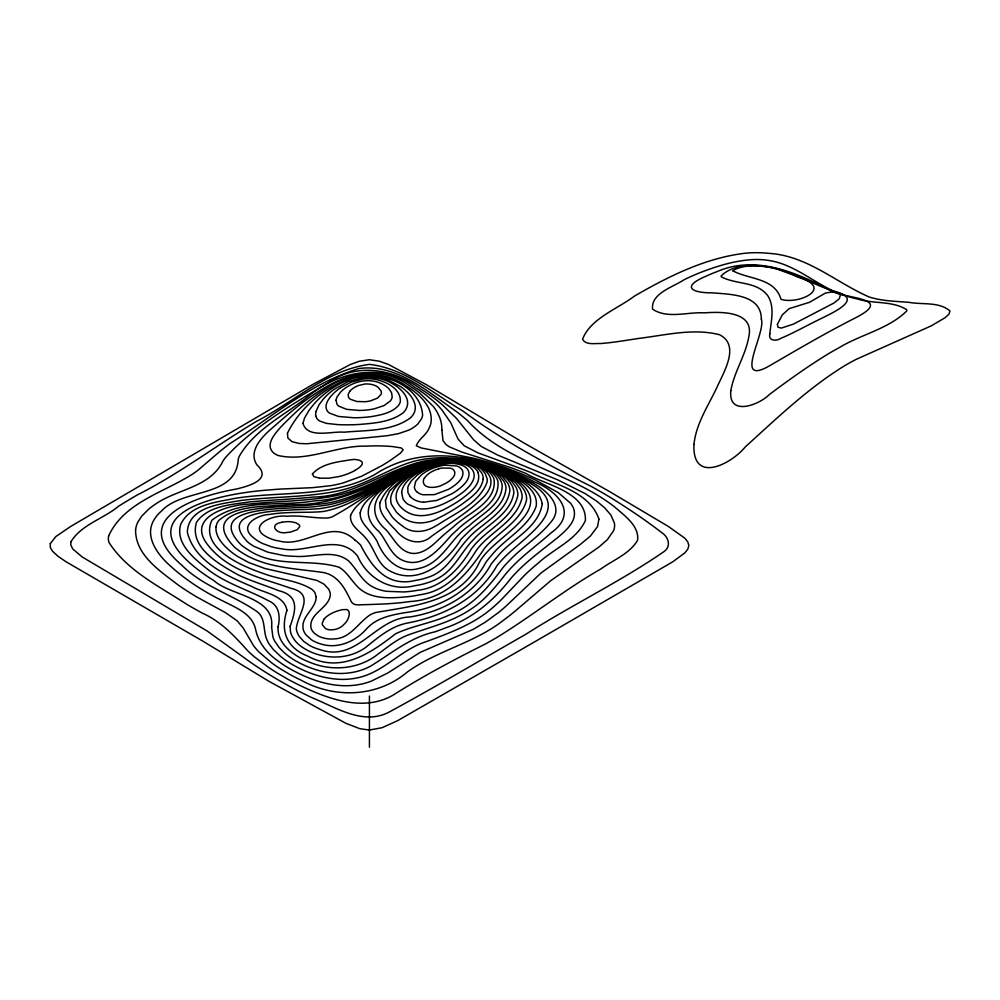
<?xml version="1.0" encoding="UTF-8"?>
<svg xmlns="http://www.w3.org/2000/svg" width="1000" height="1000" viewBox="0 0 1000 1000"><rect width="100%" height="100%" fill="white"/><g stroke="black" fill="none" stroke-linecap="round" stroke-linejoin="round"><path stroke-width="1.5" d="M312.375 474.1L313.95 476.65L319.312 478.1M316.137 411.213L318.95 404.9L323.575 398.738A93.637 54.062 0 0 1 334.675 388.988L348.25 381.55L362.325 377.788A29.25 16.887 0 0 1 378.713 378.488C392.75 380.675 417.388 397.275 403.537 412.525C391.012 422.125 374.375 423.162 359.212 424.462A125.75 72.6 0 0 1 346.637 424.825L344.2 424.812A108.688 62.75 0 0 1 337.7 424.613L326.438 423.375L320.012 421.15A13.4 7.738 0 0 1 316.8 418.387L315.775 415.9M312.425 473.95C321.838 463.312 338.363 461.8 351.775 459.637M323.95 619.3L322.287 623.125A14.763 8.525 0 0 0 322.438 624.938L325.525 628.575A8.413 4.862 0 0 0 327.537 629.375A8.275 4.775 0 0 0 330.775 629.875L334.588 629.55A12.163 7.025 0 0 0 336.138 629.175L337.987 628.525A21.05 12.163 0 0 0 343.062 625.363L346.012 622.263A42.237 24.388 0 0 0 348.65 617.175A38.375 22.163 0 0 0 349.237 614.513L349.05 611.7L347.663 609.9A2.913 1.675 0 0 0 346.737 609.55L342.825 609.625A23.812 13.75 0 0 0 338.1 610.788A34.1 19.688 0 0 0 327.137 616.188A26.85 15.5 0 0 0 323.938 619.3M349.75 391.287L348.113 394.637L348.587 397.362A9.812 5.663 0 0 0 350.4 399.263L356.725 401.488L365.075 401.725A23.8 13.75 0 0 0 370.538 400.863L377.55 398.088L381 394.4A13.738 7.938 0 0 0 381.2 391.138L378.025 387.175A14.125 8.162 0 0 0 364.825 384.025L358.688 385.462A23.613 13.637 0 0 0 349.787 391.3M340.7 387.663L351.6 381.987L362.837 379.113A25 14.438 0 0 1 375.513 379.4C386.312 381.6 401.25 388.825 400.312 401.75A24.3 14.038 0 0 1 398.137 405.863C391.575 412.825 381.6 414.8 372.562 416.413A70.975 40.975 0 0 1 353.638 417.738L338.638 416.475L329.625 413.188A14.512 8.375 0 0 1 327.225 410.9C323.862 405.525 328.162 399.312 331.763 395.275A70.425 40.663 0 0 1 334.85 392.2A66.487 38.388 0 0 1 336.987 390.375A68.25 39.4 0 0 1 340.7 387.663M354.925 470.462L358.275 468.312A26.95 15.562 0 0 0 360.95 466.012C366.3 460.188 355.1 458.975 352.075 459.613M438.7 468.8L440.037 468.45A19.3 11.137 0 0 1 442.125 468.038L450.425 468.175A7.6 4.387 0 0 1 451.75 468.638A7.375 4.263 0 0 1 453.525 469.75L454.837 472.062L454.637 474.525A19.663 11.35 0 0 1 454.062 475.9L452.925 477.612A33.087 19.1 0 0 1 442.612 484.837C436.95 488.188 421.25 489.787 423.562 479.613A22.925 13.238 0 0 1 424.387 478.013M282.1 522.25C267.775 524.438 276.85 534.875 286.925 532.45A17.85 10.312 0 0 0 290.8 532.013L297.312 529.65L299.7 526.538A6.6 3.812 0 0 0 299.088 524.75L295.95 522.775L291.3 521.775A17.688 10.213 0 0 0 282.1 522.275M423.663 502.188L436.912 500.412L451.613 493.925A81.025 46.775 0 0 0 457.8 489.862L460.412 487.8A62.812 36.263 0 0 0 464.012 484.412C468.5 480.275 471.725 472.062 465.913 467.575A15.725 9.075 0 0 0 461.388 465.062C452.15 462.025 442.038 463.562 433.025 466.662A52.213 30.15 0 0 0 426.525 469.4L423.25 471.125A61.5 35.5 0 0 0 417.25 475.1L411.35 480.763L408.425 485.613A35.05 20.238 0 0 0 407.8 487.688L407.938 492.612L410.213 496.625M463.988 461.763L453.425 461.125A65.8 37.987 0 0 0 437.925 461.962C394.225 467.512 360.2 502.512 315.425 504.4C293.438 508.625 190.863 500.775 234.25 546.912A86.762 50.087 0 0 0 242.725 553.162C267.125 568.413 296.625 568.425 324.137 572.675A23.5 13.562 0 0 1 330.15 574.775C340.7 580 346.188 591.025 351.025 601.188C353.5 606.538 360.337 604.45 364.988 604.675C379.825 604.163 394.712 603.812 409.425 601.587C445.575 599.575 466.062 575.913 484.525 548.275C498.113 532 520.825 521.9 526.525 500.175A47.138 27.212 0 0 0 524.3 490.387C517.35 479.225 504.975 472.95 493.062 468.4A87.125 50.3 0 0 0 478.963 464.263L456.6 461.35A57.613 33.263 0 0 0 441.325 462C399.513 467.738 367.887 497.812 331.962 516.938A13.713 7.912 0 0 1 327.488 517.987C314.037 518.45 300.675 515.025 287.162 516.263C269.812 514.062 243.475 528.65 272.075 539.288A29.438 17 0 0 0 279.225 541.025C305.325 548.237 331.087 517.6 354.625 539.775M354.613 539.788A57.55 33.225 0 0 1 360.662 545.2C372.013 567.15 387.088 587.463 415.613 580.388A45.625 26.337 0 0 0 427.9 577.35C446.5 571.712 454.85 553.225 466.912 539.85C480.662 523.288 506.85 513.688 509.9 490.35A45.675 26.375 0 0 0 507.812 483.237L502.612 476.712A53.85 31.088 0 0 0 494.875 471.075L478.9 464.663A62.6 36.138 0 0 0 468.013 462.388L455.075 461.337A61.962 35.775 0 0 0 441.613 461.887C402.537 465.737 372.6 494.525 335.863 505.412A63.25 36.513 0 0 1 324.825 507.788C307.462 512.35 209.988 503.212 247.975 542.275A59.9 34.588 0 0 0 253.95 546.312L267.875 552.2L283.45 555.475A63.125 36.438 0 0 0 295.125 556.35C312.887 557.788 333.875 548.488 349.038 561.312C357.425 570.037 362.475 582.288 374.113 587.55A31.263 18.05 0 0 0 386.538 591.325L403.713 591.962A65.412 37.763 0 0 0 417.088 590.375C441.512 587.863 459.137 569.438 471.037 549.425C484.8 529.812 512.688 520.05 517.888 495.238A47.025 27.15 0 0 0 515.737 486.812L511.962 481.6L506.675 476.8A64.95 37.5 0 0 0 496.625 470.7L485.438 466.312A73.275 42.3 0 0 0 472.875 463.188M464.225 461.925L455.838 461.35A59.925 34.6 0 0 0 439.275 462.238C396.388 467.3 365.538 503.4 323.825 511.4A57.312 33.087 0 0 1 317.2 511.975C301.275 512.7 285.2 511.763 269.413 514.462C257.188 514.913 237.525 525.825 253.888 538.025A46.5 26.85 0 0 0 262.525 543.5L271.637 546.838A47.225 27.262 0 0 0 282.3 548.9C306.637 554.138 338.787 532.013 357.562 556.075C367.312 578.188 390.5 591.975 414.8 585.712A54.337 31.363 0 0 0 425.375 583.438L430.312 581.838A49 28.287 0 0 0 438.312 578.15C452.825 570.513 459.837 555.112 470.112 543.2A154.213 89.025 0 0 1 473.488 539.612C486.938 524.362 510.513 514.65 513.837 492.788A46.5 26.85 0 0 0 511.725 485.025C505.775 474.963 494.625 469.5 483.9 466A67.7 39.087 0 0 0 472.287 463.113M319.887 478.175L328.825 478.2L338.775 476.6A50.05 28.9 0 0 0 343.363 475.35A48.888 28.225 0 0 0 346.163 474.425A51.013 29.45 0 0 0 354.925 470.462M469.012 462.388L454.263 461.262A63.938 36.913 0 0 0 439.8 461.962C396.112 466.863 362.875 502.575 318.688 506.1C298.888 510.125 200.35 502.3 240.8 544.6A73.388 42.375 0 0 0 248.088 549.788C275.363 568.513 309.725 558.15 339.113 567.263C346.475 571.663 350.737 579.388 356.438 585.513C369.325 600.25 390.975 598.288 408.587 596.65A79.675 46 0 0 0 420.125 594.712C445.775 591.362 463.413 571.45 476.125 550.662C489.663 531.65 516.388 521.737 522.1 497.7A47.237 27.275 0 0 0 519.913 488.6L515.775 482.987L509.95 477.837A71.862 41.487 0 0 0 499.025 471.3L491.2 468.038A79.662 45.987 0 0 0 478.062 464.188L464.475 461.875A47.038 27.15 0 0 0 449.775 461.225A46.45 26.812 0 0 0 440.5 462.188L424.062 466.538L403.363 476.4A153.387 88.55 0 0 0 394.275 482.262C374.012 493.837 366.637 513.325 386.188 529.95C393.525 538.05 398.537 549.85 409.9 552.962A10.838 6.25 0 0 0 416.413 553.3C429.312 551.25 437.325 539.688 447.013 532.15A299.862 173.125 0 0 1 453.45 526.85C467.375 513.112 497.325 502.6 494.012 479.025A38.712 22.35 0 0 0 488.988 471.85L478.137 465.363L464.562 461.938A50.637 29.238 0 0 0 447.55 461.35A49.6 28.637 0 0 0 437.7 462.612L417.812 468.688L397.837 478.95A184.288 106.4 0 0 0 388.938 484.8C369.9 495.975 358.913 514.637 378.963 531.587C386.625 540.5 389.938 553.312 400.637 559.388C422.088 570.487 438.913 549.113 451.525 535.087A206.5 119.225 0 0 1 456.8 530.262C470.825 515.525 500.225 505.238 497.938 481.275A41.112 23.737 0 0 0 495.275 476.188A41.837 24.15 0 0 0 490.75 471.575L480.062 465.675L469.925 462.775M460.213 462.438C445.325 460.337 430.15 464.6 417.188 471.838A85.825 49.55 0 0 0 409.225 477.013C402.575 482.088 395.1 489.275 396.188 498.438A37.562 21.688 0 0 0 398.188 503.787A38.688 22.338 0 0 0 400.138 506.425A38.237 22.075 0 0 0 403.525 509.6C417.438 520.938 436.438 514.3 450.15 506.2A139.812 80.712 0 0 0 461.538 499.05C469.538 492.925 481.7 484.35 478.05 472.738M416.7 491.662L418.438 493A12.575 7.262 0 0 0 423.013 494.775L434.462 494.637L448.587 489.288A59.588 34.4 0 0 0 452.775 486.7L455.075 485.025A50.575 29.2 0 0 0 459.038 481.4C462.413 478.125 465.05 471.875 460.75 468.225A11.85 6.837 0 0 0 458.5 466.737A12.025 6.95 0 0 0 456.688 466L445.062 465.163A25.725 14.85 0 0 0 441.975 465.613L434.412 467.675A43.95 25.375 0 0 0 426.45 471.413A48.738 28.138 0 0 0 421.312 474.963L415.725 481.325L414.375 487.05A17.925 10.35 0 0 0 416.625 491.688M369.425 696.025L369.425 747.288M424.525 478.05A29.35 16.95 0 0 1 438.738 468.85M423.625 502.312A17.575 10.15 0 0 1 410.35 496.587M460.238 462.375A24.925 14.387 0 0 1 478.325 472.7M315.7 415.9A33.275 19.212 0 0 1 316.2 411.225M441.9 430.163L442.987 440.588L446 444.513L449.275 446.812L461.55 451.962L510.375 467.5A345.05 199.213 0 0 1 526.213 473.587C545.425 485.05 586.688 491.912 585.4 520.562C576.25 540.3 553.75 548.688 538.513 562.888A304.488 175.8 0 0 0 524.725 575.112L501.35 599.675A225.2 130.013 0 0 1 494.575 605.988C474.963 623.925 449.613 633.05 425.1 642.038C399.875 650.238 382.325 673.713 355.538 678.2A41.35 23.875 0 0 1 340.975 679.388C322.912 678.775 305.375 672.45 290 663.162A113.05 65.263 0 0 1 280.8 656.587L273.2 649.362L269.337 644.275A75.062 43.338 0 0 1 266.588 638.938C262.95 629.963 265.812 618.288 257.113 611.663C232.913 594.763 203.025 586.587 181.713 565.1C126.4 517.925 197.175 496.037 236.55 488.988C248.663 486.087 272.75 479.6 256.825 464.775C248.212 451.413 261.413 437.4 271.038 429.05C308.412 396.375 360.675 349.263 411.287 387.075A141.575 81.737 0 0 1 419.7 393.038L433.275 406.375A107.65 62.15 0 0 1 437.388 412.65L439.45 416.95A90.213 52.075 0 0 1 440.887 421.337A98.25 56.725 0 0 1 441.712 426.012L441.9 430.163M271.588 626.85L272.85 636.75A67.825 39.15 0 0 0 274.562 640.888L279.062 647.475L284 652.487A91.975 53.1 0 0 0 293.075 659.3C315.75 673.337 345.938 679.25 370.412 666.237C391.287 653.525 410.337 637.212 434.95 631.838A253.9 146.588 0 0 0 445.788 627.812C472.013 618.763 493.837 600.575 510.55 578.775C524.237 562.688 541.613 550.562 557.938 537.375C566.05 530.363 577.487 520.975 573.737 508.875A46.975 27.125 0 0 0 570.45 503.113L558.112 492.512L535.862 480.275A274.137 158.275 0 0 0 525.4 475.513A245.512 141.75 0 0 0 516.188 471.725A260.9 150.625 0 0 0 498.212 465.275L487.962 462.075A215.825 124.6 0 0 0 472.938 458.075L421.175 447.95L416.312 445.775C418.65 438.888 426.763 434.825 429.338 427.65A55.3 31.925 0 0 0 431 422.65C433.325 405.788 417.85 393.212 405.112 385.163C381.5 368.888 349.725 372.1 326.812 387.962C309.7 398.562 294.962 412.525 280.963 426.863C275.712 432.962 265.65 443.4 272.325 451.625A18.275 10.55 0 0 0 278.263 455.525C307.712 462.287 336.6 445.262 366.275 446.15A105.087 60.675 0 0 1 376.875 445.875A110.7 63.913 0 0 1 386.613 446.15L388.512 446.262A90.638 52.325 0 0 1 392.425 446.562L401.2 447.938L403.175 449.875L400.35 453.212L390.6 460.2A268.888 155.238 0 0 1 381.587 465.8L361.75 476.188L342.962 483A79.425 45.85 0 0 1 330.375 485.725L312.887 487.65L280.688 489.05A157.275 90.8 0 0 0 270.875 489.825C226.612 492.688 122.562 510.538 196.663 568.625A215.338 124.325 0 0 0 214 580.662C230.662 595.825 274.988 596.862 271.588 626.85M761.325 319.088C766.237 332.488 732.887 386.2 768.688 366.275C797.312 349.637 825.863 332.837 855.425 317.875C896.075 297 843 299.212 829.762 290.113C795.537 271.962 755.1 254.85 716.775 271.737A106.862 61.7 0 0 0 706.188 276.137C680.738 286.837 691.787 293 712.288 292.838C730.263 294.375 761.312 294.262 761.325 319.088M278.1 626.838C277.362 634.75 281.188 642.35 286.725 647.8A77.038 44.475 0 0 0 293.925 653.913L296.675 655.775A72.375 41.788 0 0 0 311.25 662.875C333.212 671.612 359.325 668.925 378.025 654.112C387.875 646.925 397.35 638.737 409.038 634.663C430.45 626.987 453.175 621.625 472.062 608.362C485.625 599.412 495.763 586.538 505.737 573.962C518.862 558.038 536 546.35 551.287 532.7C578.725 513.05 557.487 491.037 534.462 481.912A208.562 120.412 0 0 0 518.25 474.188C472.15 454.237 418.787 445.438 374.613 474.663C331.675 498.088 281.325 490.825 234.65 498.425C215.55 502.362 190.113 504.712 180.625 524.487C175.3 543.2 193.525 558.05 206.35 568.275C224.9 583.263 248.088 589.775 268.775 600.887C279.538 605.35 280.4 617.1 278.1 626.838M215.987 526.95C215.275 536.65 222.625 544.487 229.412 550.413A100.725 58.15 0 0 0 238.475 556.975L248.962 562.612L264.762 568.45L316.95 580.425L323.975 584.125L328.488 588.913A32.05 18.5 0 0 1 330.337 594.4C329.663 608.413 308.15 613.1 311.075 628.263A25.488 14.712 0 0 0 313.438 632.275A24.55 14.175 0 0 0 314.725 633.562L317.987 635.837A20.1 11.6 0 0 0 324.338 638.225L326.812 638.7A18.05 10.425 0 0 0 334.175 638.9C350.363 638.488 358.075 622.825 370.062 614.913A27.538 15.9 0 0 1 375.487 612.562C413.325 605.862 459.25 602.312 478.85 563.475C491.025 536.65 560.438 511.15 515.913 479.225A90.075 52 0 0 0 503.963 472.45C487.85 465.125 470.188 461.225 452.5 460.887A67.638 39.05 0 0 0 435.938 461.875L419.963 465.175A86.925 50.188 0 0 0 415.2 466.637C375.012 483.587 335.737 506.725 290.35 504.475C266.575 507.225 238.425 504.012 218.925 520.3A30.1 17.375 0 0 0 216.675 524.188L215.987 526.95M542.25 503.738C538.638 528.288 511.388 538.825 497.212 556.912A218.188 125.975 0 0 0 491.312 563.888C474.588 594 443.35 611.7 409.95 616.95C375.138 618.188 357.225 662.837 319.862 649.575A39.337 22.713 0 0 1 309.812 645.6L303.75 641.45L299.4 636.638A45.45 26.237 0 0 1 296.312 628.713C297.425 613.85 316.225 594.35 291.05 588.325C261.837 578.05 228.962 571.263 208.512 545.812C184.812 517.375 227.887 504.787 249.137 504.1C277.312 500.988 305.875 501.413 333.787 496.075A104.825 60.525 0 0 0 347.587 492.638C373.4 485.112 395.838 468.762 422.2 462.85A73.863 42.65 0 0 1 436.863 460.513C460.1 458.312 483.612 462.912 505.125 471.662C519.5 478.663 538.575 486.388 542.25 503.738M303 423.363C307.45 439.125 331.9 430.925 344.212 432.2C366.35 430.087 391.138 431.637 410.075 418.15A31.675 18.288 0 0 0 413.438 414.225C418.5 405.975 412.35 396.375 406 390.875A73.5 42.438 0 0 0 400.812 386.725L387.713 379.75L374.812 376.613A31.7 18.3 0 0 0 365.45 376.35C353.212 377.025 341.65 382.062 331.538 388.762A115.188 66.5 0 0 0 327.413 391.662A129.637 74.85 0 0 0 313.4 404.775L310.575 408.3A171.012 98.737 0 0 0 308.5 411.188L304.45 418.225L303 423.363M693.962 444.4C692.1 484.263 731.012 464.4 745.362 446.812C777.062 418.1 808.188 388.062 844.825 365.613A229.1 132.275 0 0 1 855.987 359.45L931.263 325.85L945.138 317.688L948.95 314.137L950 311.075C939.613 301.55 922.387 304.825 909.188 302.375C895.788 301.225 882.05 301.125 869.137 296.975C835.85 282.413 807.138 255.725 769.163 253.375A68.362 39.462 0 0 0 745.512 253.188C705.537 257.85 668.75 276.25 634.35 296.163C617.638 308.9 590.188 318.6 582.537 339.338C586.05 345.312 594.8 343.263 600.6 343.537C613.438 342.55 626.138 340.325 638.85 338.4C665.387 335.2 692.95 327.975 719.45 334.7C740.775 345.325 723.363 372.625 716.775 387.738C708.075 406.05 696.062 423.75 693.962 444.4M769.837 333.825C767.975 341.1 776.388 341.375 780.788 338.375C794.325 332.663 807.1 325.288 820.35 318.95C834.35 311.913 865.8 298.113 832.475 290.837A159.637 92.163 0 0 1 826.087 288.488C809.125 282.013 793.088 273.075 775.462 268.387C758.112 264.312 734.35 262.725 721.087 276.038L721.4 276.863C736.038 284.788 757.425 281.038 768.088 296.2C775 307.7 770.962 321.388 769.837 333.825M290.138 626.337L290.462 631.487A50.963 29.425 0 0 0 292.3 636.525L294.375 639.788A54.837 31.662 0 0 0 300.312 645.8C319.113 659.8 347.212 661.275 366.287 646.95C378.825 636.825 391.575 625.9 407.95 622.95C443.85 616.087 478.4 598.45 496.95 565.65A236.112 136.312 0 0 1 503 558.787C524.65 535.763 578.488 507.038 525.9 480.988A140.775 81.275 0 0 0 515.5 475.45C490.3 463.738 462.163 457.137 434.3 459.663A69.837 40.325 0 0 0 423.188 461.262C385.55 470.062 353.375 496.413 313.438 497.062C292.3 499.2 271.05 499.975 249.887 501.887C231.438 504.65 208.425 505.525 196.588 522.062C188.612 547.537 219.675 564.55 238.137 574.85C251.163 581.15 265.075 585.237 278.488 590.6C299.812 595.812 295.763 610.5 290.138 626.337M401.637 492.4L402.9 498.65A29.675 17.125 0 0 0 404.975 501.637A27.387 15.812 0 0 0 407.713 504.125L417.925 508.45A17.25 9.963 0 0 0 421.75 508.888C432.887 509.288 443.413 504.4 452.887 499.038A105.688 61.013 0 0 0 459.8 494.538C467.6 489.387 480.15 477.5 470.925 468.088A19.45 11.225 0 0 0 465.213 464.663C454.325 460.838 442.275 462.475 431.587 466.163A57.7 33.312 0 0 0 428.338 467.388L420.838 470.975A73.312 42.325 0 0 0 412.5 476.438C407.475 480.475 402.287 485.65 401.637 492.4M316.225 597.188C315.6 609.388 300.212 616.75 303.312 629.725A36.45 21.05 0 0 0 306.238 635.15L311.613 639.9A30.238 17.45 0 0 0 320.575 643.9C337.287 649.388 355.175 641.688 366.438 629.025C376.337 617.762 391.463 614.987 405.475 612.575C438.225 608.45 470 592.325 485.9 562.3A200.263 115.625 0 0 1 491.7 555.163C505.487 538.062 528.2 527.75 536.15 506.388C538.638 490.712 521.987 481.312 510.363 474.85C492.062 465.763 471.675 460.887 451.25 460.513A69.287 40 0 0 0 435.05 461.463L424.375 463.325A79.212 45.738 0 0 0 416.75 465.312C382.575 476.625 352.113 499.3 314.925 500.8C281.125 506.875 240.65 497.987 211.85 520.25C199.05 548.45 243.388 566.788 264.387 573.888C279.962 579.688 297.638 580.4 311.9 589.338A23.262 13.438 0 0 1 315.062 593.025L316.225 597.188M336.012 400.213L337.013 404.3A13.5 7.8 0 0 0 338.938 406.238L346.625 409.338L359.438 410.45A44.925 25.938 0 0 0 374.212 408.837L383.925 405.65L390.238 401.1A20.35 11.75 0 0 0 392.188 396.95L391.6 392.8L389.425 389.4A31.075 17.938 0 0 0 385.962 386.25C374 377.863 358.587 379.538 346.65 387.163A47.575 27.475 0 0 0 340.725 391.925L336.987 396.987L336.012 400.213M287.462 433.15L287.887 438.038L292.125 441.725L299.262 443.475L306.85 443.75L387.2 435.725L398.425 433.663L408.562 430.213A38.312 22.125 0 0 0 418.075 423.7L421.438 418.938A40.65 23.462 0 0 0 422.6 415.275C420.8 383.888 377 368.913 350.588 378.038C324 387.688 299.938 407.762 287.462 433.15M286.95 610.363C280.062 630.938 286.613 647.738 307.55 656.038C340.412 673.962 370.387 653.487 395.513 633.812C412.663 625.662 431.887 623.1 449.137 615.1C472.413 606.375 488.6 586.987 502.925 567.638A254.15 146.738 0 0 1 509.162 560.85C522.2 547.062 538.787 536.987 550.812 522.212C566.038 505 543.575 487.587 528.737 480.85A170.413 98.387 0 0 0 518.425 475.65L507.212 470.875A166.2 95.95 0 0 0 494.75 466.5C468.862 458.387 440.662 454.363 414.038 461.287C392.175 467.35 373.062 480.3 351.512 487.25A97.062 56.037 0 0 1 339.225 490.688C307.225 497.5 274.262 496.488 241.875 500.35C222.325 503.762 188.287 506.325 187.338 532.212C194.475 561.45 226.6 575.712 251.975 586.587C263.6 593.038 284.113 594.65 286.95 610.363M360.2 512.863C359.6 521.15 366.662 527.013 371.275 533A139.162 80.35 0 0 1 377.113 541.3C383.675 558.2 398.938 574.388 418.85 568.45A27.688 15.987 0 0 0 423.3 567.25C443.663 559.963 451.525 537.375 468.988 525.913C481.25 514.288 502.062 504.65 502.212 485.475A43.025 24.838 0 0 0 500.188 479.637L497.537 475.988A45.4 26.212 0 0 0 491.85 471.05L484.588 467.088L473.488 463.488A52.862 30.525 0 0 0 439.225 462.3C421.213 465.325 404.588 473.65 389.325 483.4A238.588 137.75 0 0 0 380.288 489.588C372.4 495.887 362.45 502.337 360.2 512.863M598.913 519.1L597.537 526.6L590.35 536.087L580.125 544.6L541.05 572.975L506.562 605.612A243.688 140.688 0 0 1 499.075 612.087L485.325 622.163L472.95 629.487L420.087 652.412L387.825 672.975L371.138 681.225A54.538 31.488 0 0 1 363.7 683.55C337.175 690.275 309.725 680.487 286.962 667.062A143.075 82.6 0 0 1 277.838 660.863C266.837 653.138 257.9 642.062 255.438 628.575C251.6 613.288 235.25 607.45 222.738 600.9C203.738 591.575 185.712 580.013 170.075 565.7C157.413 554.525 143.5 535.775 154.588 518.938A68.763 39.7 0 0 1 161.675 510.85C183.025 487.8 236.412 498.338 238.263 459A93.4 53.925 0 0 1 239.488 455.925C255.062 429 285.287 414.888 308.8 395.875C338.512 371.6 382.225 362 414.438 387.062A182.9 105.588 0 0 1 425.75 394.888L433.325 401.15A159.65 92.175 0 0 1 442.025 410.05L450.712 422.612L458.013 438.988L464.2 445.788L478.125 452.938L520.112 468.312A557.013 321.587 0 0 1 531.237 472.675C554.763 484.688 589.438 491.3 598.913 519.1M135.575 529.913C135.425 555.413 160.625 571.425 178.575 585.275A359.137 207.35 0 0 0 196.513 596.825L225.55 612.675L237.188 620.862L243.062 627.825L253.312 645.312A109 62.938 0 0 0 259.062 652.1L271.875 663.025A190.2 109.812 0 0 0 280.738 669.075L290.125 674.613A184.887 106.75 0 0 0 300.625 679.938C334.325 698.838 377.325 697.425 407.312 672.025C437 650.487 474.487 643.15 503.425 620.262A300.887 173.713 0 0 0 514.038 612.05L550.85 580.6L598.888 547.05L607.325 539.688L613.587 530.75A41.262 23.825 0 0 0 614.375 522.95L610.837 514.963L604.725 507.887L596.812 501.238L585.2 493.625L558.35 480.138L497.713 455.1L481.262 446.463L473.65 439.825L456.35 418.225L442.337 404.8A239.15 138.075 0 0 0 432.05 396.65A250.512 144.637 0 0 0 420.75 388.938C394.775 369.712 358.837 362.512 330.462 381.225C293.925 403.663 255.062 425.337 225.787 457.175A184.825 106.713 0 0 0 223.025 460.887C210.362 487.587 177.15 488.888 155.188 504.312A93.663 54.075 0 0 0 148.7 509.15L141.688 516.2L137.938 521.95A63.05 36.4 0 0 0 135.887 527.863L135.575 529.913M730.837 390.613C728.062 416.912 759.062 405.012 769.388 394.513C788.6 380.1 808.175 366.1 828.7 353.6A279.65 161.45 0 0 1 838.587 348C860.5 334.462 888.538 329.15 906.838 310.863L906.737 309.725C892.712 300.637 873.525 304 857.688 299.075A87.638 50.6 0 0 1 847.387 296.325C819.675 288.663 798.825 265.6 770.163 260.663A46.212 26.688 0 0 0 756.263 259.5C736.85 259.875 718.012 265.712 700.05 272.675A207.225 119.637 0 0 0 683.988 279.788C673.325 287 650.575 293.387 652.6 309.188C667.525 319.175 687.55 311.788 704.375 312.863C720.987 311.65 754.4 311 748.863 336.463C745.675 355.387 734.137 371.75 730.837 390.613M385.438 500.325L386.3 507.812L392.15 516.925A95.138 54.925 0 0 0 399.562 523.837L400.3 524.425A72.463 41.837 0 0 0 402.562 526.075C412.013 533.913 425.412 532.388 435.275 526.2A122.525 70.738 0 0 0 437.825 524.825C455.7 512.925 479.275 503.325 487.125 481.975A37.013 21.375 0 0 0 487.113 478.675L485.138 473.375L481.763 469.513A29.925 17.275 0 0 0 475.438 465.55L463.212 462.05A38.8 22.4 0 0 0 449.025 461.413C435.8 462.238 423.013 466.75 411.512 473.2A113.3 65.412 0 0 0 400.8 480.163L389.462 491.125L385.438 500.325M350.575 515.475C349.412 526.013 360.7 531.275 366.287 538.8C374.425 548.35 376.688 562.212 387.5 569.6C416.712 587.45 445.65 563.675 461.025 539.325A155.338 89.688 0 0 1 466.625 533.737C479.963 519.4 504.35 509.738 506.05 487.912A44.513 25.7 0 0 0 503.988 481.438L499.237 475.487A49.35 28.487 0 0 0 492.225 470.325L477.663 464.438A57.987 33.487 0 0 0 467.738 462.337A56.275 32.487 0 0 0 457.35 461.325A55.263 31.913 0 0 0 439.938 462.188C417.113 465.75 396.6 477.375 377.587 489.963C367.725 497.262 355.737 503.775 350.575 515.475M70.788 542.075L70.8 544.913L72.737 548.95L82.175 556.962L207.375 631.15L244.85 658.213A403.038 232.688 0 0 0 252.963 663.962A468.738 270.625 0 0 0 261.75 669.8A482.425 278.525 0 0 0 273.762 677.288L276.812 679.1A459.562 265.325 0 0 0 292.675 688A417.55 241.062 0 0 0 312.238 697.812C335.938 707.4 363.3 725.812 389.25 712.013C435.387 686.963 480.6 660.113 526.188 634.062C571.375 605.2 620.163 581.788 664.275 551.413C671.338 546.45 668.512 536.912 662.062 532.9C645.662 520.125 628.275 508.587 610.625 497.6A573.787 331.275 0 0 0 591.337 486.475C546.825 464.338 502.975 440.8 462.975 411.087C433.387 393.438 404.8 368.3 369.4 364.387C326.838 369.938 293.538 402.3 256.537 421.325C216.4 445.4 179.062 473.938 137.125 495.037A700.7 404.538 0 0 0 118.612 506.188C103.637 518.75 80.988 524.675 70.788 542.075M483.188 479.038C481.425 491.075 469.9 498.263 460.9 504.975A206.6 119.275 0 0 1 446 514.1L443.825 515.288A124.562 71.912 0 0 1 439.225 517.625C426.838 524.725 410.25 525.462 399.425 514.913A57.638 33.275 0 0 1 396.35 511.987L391.562 504.513A42.562 24.575 0 0 1 390.725 498.025C391.775 489.875 398.288 483.875 404.363 479.012A98.812 57.05 0 0 1 413.688 472.812C426.262 465.662 440.637 461.112 455.213 461.55A33.487 19.325 0 0 1 465.175 462.8L471.9 464.913A26.3 15.188 0 0 1 477.762 468.35L481.625 472.775A31.662 18.275 0 0 1 483.162 477.688L483.188 479.038M777.4 324.325L778.025 327.275L781.388 328.088L793.45 324.1L833.913 303.038L839.325 298.738L840.387 294.9A5.438 3.137 0 0 0 839.225 293.625L835.95 292.35A11.65 6.725 0 0 0 832.6 291.913L825.575 293.012L809.438 302.325L789.137 308.65L782.225 314.962L777.4 324.325M380.025 502.625C378.525 511.587 385.238 518.888 390.775 525.025A287.025 165.712 0 0 0 395.6 530.05C404.075 541.013 419.825 546.812 431.45 536.362C449.425 523.225 469.125 511.975 484.7 495.9C508.4 467.7 458.612 456.188 439.1 462.537C416.425 468.462 389.387 479.438 380.025 502.625M732.725 270.688C748.088 279.525 774.725 277.512 780.962 299.275C797.738 304.988 834.938 288.3 798.662 277.462A209.15 120.75 0 0 0 791.85 274.488L777.825 269.363A64.475 37.225 0 0 0 770.413 267.512C758.162 265.438 743.763 264.325 732.725 270.688M108.663 535.862L108.387 537.625A32.775 18.925 0 0 0 109.038 542.537C127.175 570.913 159.438 586.388 186.887 604.388A602.025 347.575 0 0 0 202.375 613.175C220.888 621.325 234.613 636.112 247.8 650.888A179.312 103.525 0 0 0 254.775 657.125L268.475 667.337A277.062 159.963 0 0 0 277.413 673.125L286.625 678.525A268.85 155.225 0 0 0 299.962 685.462C329.562 699.587 366.562 713.25 396.725 692.85C425.325 674.963 455.037 659.15 485.2 644.087A402.163 232.188 0 0 0 497.887 636.85C532.962 615.262 565.188 589.3 601.038 568.862C613.325 559.875 629.625 553.875 637.6 540.275C639.375 525.8 624.462 515.675 614.938 507.175C569.712 471.65 507.337 464.087 467.612 420.675A508.8 293.75 0 0 0 457.55 412.362C428.7 392.438 396.975 363.512 359.188 368.5C311.112 382.7 271.938 417.05 230.162 443.438A397.987 229.775 0 0 0 217.138 453.762L198.6 469.712A113.162 65.338 0 0 1 191.637 474.688C162.862 492.775 123.912 502.713 108.663 535.862M50.3 543.675L50.3 547.425L52.4 551.1L57.862 556.175L66.162 561.838L203.35 641.45L269.075 681.388L345.825 723.263L359.712 728.662L369.325 730.05L382.025 727.725L397.612 720.688L535.425 641.388L672.712 561.838L684.862 552.863L687.75 549.263L688.875 545.538L687.75 541.812L684.875 538.225L668.263 526.4L610.363 492.05L523.4 442.663L425.925 384.438L388.438 364.462L379.312 361.2L369.425 359.738L359.538 361.2L350.4 364.462L312.925 384.35L70.688 526.45L55.862 536.538L50.3 543.675"/></g></svg>
